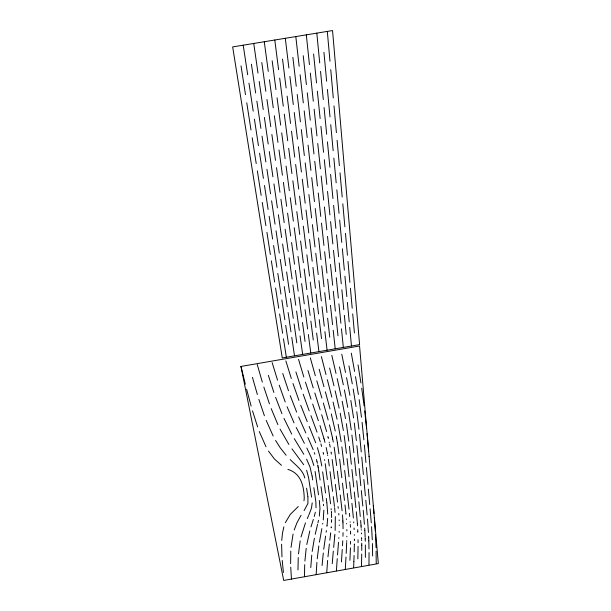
<?xml version="1.0" encoding="UTF-8"?>
<svg xmlns="http://www.w3.org/2000/svg" width="611" height="611" viewBox="0 0 611 611"><rect width="100%" height="100%" fill="white"/><g stroke="black" fill="none" stroke-linecap="round" stroke-linejoin="round"><path stroke-width="0.92" d="M339.273 525.048L339.273 525.506M376.216 563.403L376.116 551.191M361.758 550.374L361.75 545.844M358.069 546.364L357.855 558.836M365.393 557.392L365.363 544.928M281.61 544.233L281.969 556.881M354.349 543.981L354.342 544.401M354.342 544.462L354.197 551.84M361.727 553.994L361.483 566.206M368.983 564.785L369.036 552.573M346.842 536.221L346.834 536.832M331.59 519.625L331.582 520.106M350.592 541.392L350.577 541.896M350.569 542.499L350.531 544.149M343.046 532.655L342.985 535.198M331.567 520.679L331.552 521.183M346.743 540.62L346.712 541.453M342.962 535.862L342.947 536.29M354.09 555.468L353.868 561.517M331.544 521.443L331.506 522.367M350.431 547.853L349.92 560.348M312.206 502.838L311.48 508.1L308.929 514.836M339.158 531.364L339.12 532.25M346.681 542.522L346.185 553.375M353.868 561.624L353.624 567.688M316.154 574.615L316.895 562.426M304.706 564.64L304.461 576.731M290.775 551.107L290.63 563.609M342.756 540.788L342.488 545.715M298.244 557.591L297.962 569.91M345.307 569.246L345.986 557.011M310.755 567.596L311.755 555.139M327.656 518.334L327.053 525.437M335.156 530.401L335.332 516.601M326.732 572.683L327.633 560.447M316.024 507.787L315.864 501.814L313.84 487.67M336.394 570.903L337.241 558.66M281.74 540.445L282.481 533.189L283.855 526.881M338.838 537.657L338.792 538.436M342.259 549.434L341.434 561.944M304.912 561.035L306.203 548.311M338.525 542.232L337.524 555.017M322.081 565.526L323.288 553.008M332.231 563.663L333.316 551.137M331.246 526.735L331.208 527.194M331.193 527.377L331.154 527.82M334.881 534.304L334.752 535.87M298.489 553.917L300.192 540.88M334.729 536.153L333.675 547.41M291.019 547.364L293.074 534.052M327.97 556.804L329.375 543.996M317.224 558.79L318.812 545.982M330.673 532.807L330.505 534.388M330.467 534.755L329.833 540.177M327.03 525.605L326.954 526.3M323.738 549.281L325.587 536.13M323.28 519.915L323.853 510.177M312.198 551.42L314.39 538.26M326.389 530.6L326.159 532.204M319.309 516.096L319.981 508.535L319.332 500.44M322.791 523.245L322.661 524.024M319.416 542.163L321.852 528.637M306.798 544.5L309.815 530.959M318.491 520.312L317.896 522.94M315.223 534.32L317.544 524.406M315.345 512.255L314.23 516.509M301.017 536.962L305.462 522.894M310.999 526.873L313.344 519.426M294.181 530.012L296.931 522.833L301.063 515.249M307.272 518.602L308.601 515.592M285.322 522.711L290.217 514.493L298.267 506.511M304.102 510.605L307.913 503.495L307.921 496.88M240.971 366.44L359.558 346.002L378.331 563.586L283.703 580.45L240.971 366.44L245.324 384.182M287.888 469.378C300.719 473.296 303.751 485.172 304.202 497.209A34.957 21.477 -9.3 0 1 303.942 500.737M281.48 465.299L274.438 458.998L268.473 451.063M290.179 459.533C295.533 465.17 302.941 469.935 304.805 478.001M286.131 455.256L280.304 447.894L275.553 440.416M291.943 448.856L303.713 464.719M288.896 444.457L280.067 429.136M303.82 454.301L294.258 438.614M291.722 434.108L283.962 418.375M304.37 443.326L296.243 427.501M306.577 459.136L309.998 466.995L312.015 475.633M265.999 446.763L259.263 431.503M273.155 436.002L266.182 420.414M306.806 448L311.19 457.44L313.848 465.498M294.044 422.888L287.086 406.75M305.798 432.924L298.619 416.847M277.875 424.592L271.2 408.599M307.952 437.598L313.176 449.612M281.938 413.716L275.592 397.333M309.181 426.379L315.704 442.784M296.633 412.12L290.233 395.615M307.234 421.651L300.742 405.269M285.222 401.969L279.212 385.174M310.961 415.671L317.04 432.145M309.174 410.867L303.186 394.164M298.932 400.434L292.982 383.532M264.41 415.77L258.865 399.388M314.314 452.636L314.871 454.225M269.451 403.84L263.845 387.076M306.607 470.264L308.547 477.458L311.602 497.14M288.484 390.719L282.748 373.527M273.881 392.468L268.336 375.322M257.621 426.944L252.519 410.859M312.679 404.047L318.369 420.719M301.498 389.222L295.892 371.931M311.022 399.159L305.431 382.089M318.713 436.98L320.309 441.929M319.981 425.554L323.876 438.293M291.325 378.515L285.849 360.902M277.562 380.187L272.147 362.621M317.415 447.695L319.943 456.6L321.768 465.941M320.149 409.844L314.795 392.919M321.676 414.724L326.61 431.557M313.237 387.932L307.967 370.51M303.843 377.04L298.527 359.337M262.31 382.089L257.246 364.538M257.368 394.515L252.442 377.346M321.882 398.059L316.811 380.821M320.912 443.945L321.63 446.465M323.341 403.016L328.153 419.956M315.337 375.734L310.327 357.916M251.136 406.071L246.6 389.207M323.975 386.786L319.148 369.22M325.373 391.819L330.016 408.965M323.906 438.408L324.181 439.424M324.265 439.721L324.976 442.433M316.46 459.434L316.91 461.213M325.999 374.543L321.386 356.61M327.336 379.675L331.826 397.089M331.299 413.922L335.256 431.03M329.451 424.882L332.254 436.873M333.079 402.099L337.089 419.268M329.619 368.043L333.95 385.747M327.886 436.514L328.176 437.713M316.964 461.427L317.399 463.306M335.164 390.834L339.136 408.163M328.214 437.873L328.344 438.415M331.826 355.396L336.012 373.451M337.196 378.621L341.106 396.188M323.12 452.392L323.295 453.194M339.51 366.936L343.336 384.777M323.341 453.408L323.525 454.248M329.192 442.181L329.283 442.616M326.175 447.496L327.282 452.957M341.77 354.25L345.505 372.42M332.338 437.308L332.46 437.873M342.175 401.251L345.498 418.604M340.197 413.181L343.39 430.488M329.581 444.06L329.993 446.122M344.39 389.91L347.751 407.4M332.506 438.11L332.69 439.034M346.544 377.629L349.92 395.332M338.127 424.271L341.144 441.677M317.751 465.009L317.835 465.437M332.751 439.332L333.285 442.097M348.95 365.89L352.287 383.853M330.1 446.656L330.177 447.076M317.896 465.742L317.98 466.178M317.987 466.239L318.194 467.362M351.302 353.15L354.601 371.427M336.233 436.063L336.485 437.445M327.32 453.186L327.443 453.858M336.516 437.598L336.63 438.24M336.684 438.576L337.333 442.41M318.209 467.453L318.774 470.898M353.196 389.016L356.037 406.636M327.649 454.996L327.74 455.569M355.51 376.666L358.397 394.492M350.821 400.434L353.593 417.924M324.548 459.602L324.701 460.48M358.031 364.882L360.925 382.952M348.629 412.463L351.256 429.9M331.055 452.056L331.124 452.461M315.093 471.478L318.53 494.795M312.084 476.007L312.183 476.618M337.371 442.639L338.968 453.813M331.185 452.866L331.383 454.126M346.345 423.652L348.805 441.165M334.179 447.229L336.692 465.582M312.229 476.947L312.687 479.918M241.024 65.912L245.5 94.667M246.768 102.801L250.999 130.028M252.198 137.742L256.215 163.565M257.353 170.889L261.172 195.413M262.256 202.371L265.884 225.696M266.915 232.317L270.368 254.527M271.345 260.836L274.645 282.007M275.576 288.025L278.723 308.234M279.617 313.978L282.618 333.278M283.473 338.769L286.345 357.236M306.577 488.174L307.898 496.712M318.797 471.073L320.095 480.055M328.344 459.273L329.291 465.933M325.212 463.703L327.381 479.551M243.209 45.183L247.692 74.786M248.967 83.157L253.214 111.171M254.413 119.099L258.445 145.655M259.583 153.17L263.402 178.374M264.487 185.515L268.122 209.466M269.153 216.256L272.605 239.046M273.591 245.515L276.882 267.228M277.814 273.392L280.953 294.105M281.847 299.986L284.848 319.759M285.696 325.38L288.568 344.283M251.411 64.208L255.665 92.987M256.864 101.128L260.889 128.386M262.035 136.108L265.854 161.961M266.938 169.285L270.566 193.84M271.59 200.798L275.042 224.153M276.019 230.775L279.303 253.015M280.243 259.324L283.374 280.525M284.26 286.544L287.246 306.775M288.102 312.526L290.958 331.849M291.768 337.348L294.502 355.831M361.704 388.145L364.103 405.864M344.176 435.567L346.445 453.324M359.161 399.632L361.483 417.206M253.741 43.457L258.002 73.091M259.209 81.469L263.242 109.514M264.38 117.449L268.206 144.028M269.291 151.551L272.918 176.778M273.949 183.926L277.394 207.908M278.372 214.705L281.656 237.519M282.588 243.995L285.711 265.724M286.605 271.903L289.583 292.631M290.431 298.519L293.28 318.316M294.09 323.945L296.809 342.87M261.791 62.505L265.823 91.306M266.961 99.463L270.78 126.744M271.864 134.473L275.485 160.349M276.508 167.681L279.953 192.266M280.923 199.232L284.199 222.61M285.123 229.24L288.239 251.503M289.125 257.819L292.096 279.036M292.936 285.062L295.777 305.317M296.579 311.075L299.291 330.421M300.054 335.92L302.651 354.426M321.019 486.677L323.059 501.318M356.771 411.73L358.963 429.25M322.646 471.845L325.533 492.97M332.17 459.487L334.622 478.749M264.265 41.739L268.298 71.395M269.443 79.781L273.262 107.849M274.347 115.8L277.967 142.401M278.99 149.939L282.427 175.189M283.397 182.345L286.666 206.342M287.59 213.147L290.699 235.991M291.584 242.468L294.54 264.227M295.388 270.406L298.206 291.157M299.008 297.061L301.704 316.872M302.476 322.509L305.049 341.45M326.274 498.408L326.847 502.769M354.288 423.003L356.366 440.546M272.162 60.794L275.973 89.634M277.05 97.791L280.663 125.102M281.686 132.839L285.108 158.745M286.078 166.085L289.331 190.685M290.256 197.666L293.349 221.067M294.227 227.704L297.175 249.983M298.008 256.315L300.818 277.554M301.613 283.588L304.293 303.858M305.057 309.624L307.616 328.993M308.349 334.5L310.793 353.021M328.176 485.554L330.574 503.8M341.862 446.84L344.039 465.002M274.79 40.013L278.593 69.7M279.67 78.093L283.283 106.192M284.298 114.142L287.72 140.774M288.682 148.32L291.928 173.593M292.852 180.764L295.93 204.784M296.809 211.597L299.741 234.456M300.574 240.948L303.369 262.73M304.163 268.916L306.829 289.69M307.585 295.594L310.136 315.429M310.854 321.073L313.29 340.037M332.575 491.366L330.039 471.646M333.247 496.613L334.469 506.42M282.526 59.091L286.116 87.961M287.132 96.126L290.538 123.46M291.5 131.205L294.731 157.134M295.64 164.481L298.71 189.112M299.581 196.1L302.491 219.525M303.323 226.169L306.096 248.471M306.882 254.802L309.533 276.073M310.281 282.106L312.809 302.407M313.527 308.173L315.94 327.565M316.628 333.071L318.934 351.615M335.324 484.378L337.516 502.036M326.877 502.983L327.74 514.157M351.898 435.001L353.868 452.698M339.632 459.128L341.832 477.802M337.364 471.112L339.632 489.877M285.299 38.287L288.888 68.004M289.897 76.413L293.288 104.534M294.25 112.493L297.465 139.155M298.374 146.701L301.429 172.004M302.292 179.176L305.195 203.226M306.019 210.047L308.776 232.928M309.563 239.428L312.19 261.233M312.939 267.419L315.444 288.216M316.162 294.128L318.552 313.985M319.232 319.637L321.523 338.616M340.243 494.971L342.084 510.75M364.721 410.982L366.592 428.532M292.883 57.388L296.259 86.281M297.213 94.461L300.406 121.826M301.315 129.57L304.347 155.53M305.202 162.885L308.081 187.539M308.899 194.527L311.633 217.982M312.412 224.634L315.016 246.959M315.757 253.298L318.247 274.583M318.95 280.632L321.325 300.948M321.997 306.722L324.265 326.137M324.907 331.651L327.076 350.218M344.467 500.371L342.458 483.171M338.066 506.588L338.257 508.321M283.42 572.515L282.229 560.463M349.416 446.32L351.356 464.253M295.808 36.568L299.169 66.309M300.116 74.725L303.3 102.877M304.194 110.843L307.211 137.528M308.066 145.09L310.923 170.416M311.732 177.595L314.451 201.668M315.223 208.496L317.812 231.401M318.545 237.908L321.004 259.736M321.707 265.93L324.059 286.75M324.724 292.669L326.969 312.549M327.611 318.201L329.757 337.203M344.65 470.371L346.697 488.464M347.254 493.428L349.011 509.139M344.994 504.923L345.895 513.377M323.418 504.22L323.57 505.694M362.079 422.308L363.866 439.844M347.033 458.578L349.026 476.763M303.239 55.693L306.394 84.608M307.287 92.788L310.273 120.184M311.121 127.943L313.955 153.926M314.757 161.289L317.453 185.965M318.216 192.961L320.775 216.439M321.501 223.099L323.937 245.446M324.632 251.793L326.954 273.102M327.611 279.158L329.833 299.497M330.459 305.271L332.583 324.708M333.186 330.23L335.21 348.812M349.591 481.957L351.432 498.797M334.607 507.665L335.072 512.415M351.928 503.334L353.387 517.922M359.52 434.352L361.261 451.957M306.317 34.85L309.449 64.621M310.335 73.045L313.298 101.22M314.138 109.201L316.949 135.909M317.743 143.47L320.416 168.827M321.172 176.014L323.708 200.11M324.426 206.946L326.839 229.881M327.519 236.388L329.818 258.239M330.475 264.441L332.667 285.284M333.293 291.203L335.386 311.106M335.981 316.765L337.982 335.79M351.913 469.5L353.769 487.089M354.281 491.954L355.915 507.581M356.9 445.686L358.657 463.405M313.588 53.989L316.529 82.936M317.353 91.123L320.133 118.549M320.92 126.309L323.563 152.322M324.311 159.692L326.816 184.392M327.527 191.403L329.909 214.896M330.582 221.564L332.85 243.942M333.491 250.289L335.66 271.62M336.271 277.677L338.334 298.038M338.922 303.827L340.9 323.28M341.457 328.81L343.344 347.415M358.863 501.791L360.284 516.417M356.213 475.671L354.403 457.883M356.725 480.735L358.405 497.278M316.811 33.124L319.721 62.933M320.538 71.357L323.295 99.562M324.074 107.551L326.679 134.29M327.42 141.859L329.894 167.238M330.597 174.433L332.949 198.552M333.621 205.395L335.859 228.354M336.493 234.868L338.631 256.742M339.235 262.951L341.274 283.817M341.847 289.744L343.794 309.662M344.344 315.329L346.208 334.377M359.153 468.538L360.834 485.745M361.307 490.534L362.819 506.061M356.343 511.827L357.221 521.741M331.124 508.719L331.223 509.826M361.743 457.081L363.385 474.541M363.851 479.505L365.378 495.811M363.224 510.315L364.423 524.276M349.439 513.37L349.736 516.524M345.925 513.698L345.971 514.164M367.074 433.627L368.632 451.124M323.937 52.286L326.648 81.263M327.42 89.466L329.993 116.907M330.719 124.682L333.163 150.718M333.85 158.096L336.172 182.826M336.829 189.838L339.036 213.354M339.663 220.029L341.763 242.43M342.359 248.784L344.36 270.138M344.925 276.203L346.842 296.587M347.384 302.376L349.209 321.852M349.729 327.389L351.47 346.009M365.806 500.302L367.15 514.936M364.347 444.953L365.936 462.466M327.305 31.405L329.986 61.237M330.742 69.677L333.285 97.913M334.003 105.902L336.409 132.663M337.089 140.247L339.38 165.65M340.022 172.852L342.198 197.002M342.809 203.845L344.879 226.826M345.467 233.349L347.438 255.245M347.995 261.462L349.874 282.343M350.409 288.277L352.203 308.227M352.707 313.894L354.426 332.957M369.724 504.579L368.334 489.144M366.386 467.514L367.914 484.416M370.106 508.833L371.274 522.833M373.313 505.434L373.993 513.477M369.067 456.196L369.105 456.638M338.769 513.515L338.884 514.989M367.494 518.991L368.441 532.433M360.635 520.457L361.002 525.307M342.481 514.958L342.84 520.144M374.329 517.548L375.299 531.028M291.447 579.068L290.737 567.153M357.275 522.443L357.343 523.352M331.345 511.323L331.399 512.01M346.368 518.899L346.406 519.465M353.708 521.947L353.769 522.825M357.359 523.589L357.504 525.735M371.564 526.751L372.282 539.818M361.017 525.529L361.048 526.063M361.063 526.308L361.185 528.171M350.141 521.786L350.172 522.222M331.429 512.469L331.452 512.881M364.698 528.179L364.828 530.394M364.836 530.508L364.882 531.387M361.269 529.661L361.292 530.073M350.309 524.528L350.439 527.224M375.521 534.831L376.032 547.571M364.92 532.066L365.157 537.367M342.847 520.32L342.901 521.359M331.49 513.652L331.605 517.548M357.725 529.63L357.809 531.471M354.075 528.087L354.143 529.569M346.666 523.925L346.643 523.474M342.908 521.534L342.962 522.741M368.632 536.221L368.677 537.252M361.437 533.013L361.475 533.861M368.677 537.306L368.7 537.879M368.708 538.001L368.815 540.85M357.84 532.265L357.817 531.723M339.174 519.946L339.197 520.694M342.962 522.825L343.077 528.767M365.195 538.283L365.21 538.864M368.815 540.895L368.998 548.953M365.218 538.971L365.279 541.224M372.412 543.523L372.641 555.987M361.605 537.649L361.636 538.543M361.651 539.215L361.643 538.78M361.674 540.025L361.681 540.666M354.304 534.625L354.319 535.32M350.561 531.112L350.607 533.434M346.842 529.6L346.857 530.844M358.046 539.727L358.069 542.66M361.727 543.179L361.75 545.065M350.607 533.647L350.615 534.045M361.75 545.6L361.75 545.127M354.357 539.108L354.365 539.864M354.365 540.491L354.365 540.071M359.596 344.612L282.267 357.939L232.669 46.91L332.544 30.55L359.596 344.612"/></g></svg>
